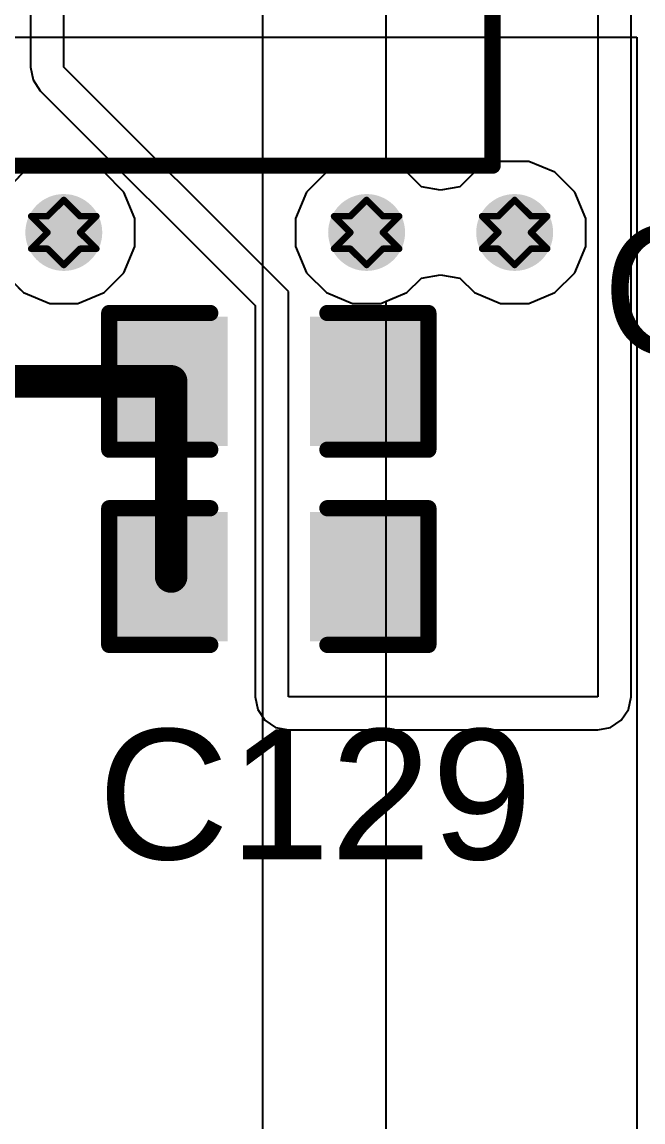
# Model space of a CAD drawing. Header units: inches. Extents: x 24 to 500, y 68 to 269.
# Drawn here: x 370.62 to 375.46, y 108.63 to 117.21 of the extents above; entities that cross this region are included whole.
import ezdxf

# ---------------------------------------------------------------- set-up
doc = ezdxf.new("R2010")
doc.units = ezdxf.units.IN
for name, color, linetype in [('Bottom Layer', 5, 'Continuous'), ('Drill Drawing', 1, 'Continuous'), ('Layer 1', 16, 'Continuous'), ('Layer 2', 76, 'Continuous'), ('Top Layer', 1, 'Continuous'), ('Top Overlay', 2, 'Continuous'), ('Top Paste', 8, 'Continuous'), ('Top Solder', 216, 'Continuous'), ('Via Holes', 16, 'Continuous')]:
    doc.layers.add(name, color=color, linetype=linetype)
doc.styles.add('Arial', font='', dxfattribs={"height": 0.2})
doc.styles.get('Arial').set_extended_font_data('Arial')

# ---------------------------------------------------------------- blocks, each defined once
blk = doc.blocks.new('YPRH0704_4R7M_175')
at = {"layer": 'Top Layer'}
for points in [[(-4, 1.1), (-2.4, 1.1), (-2.4, -1.1), (-4, -1.1)], [(2.4, 1.1), (4, 1.1), (4, -1.1), (2.4, -1.1)]]:
    blk.add_hatch(color=1, dxfattribs=at).paths.add_polyline_path(points)
at = {"layer": 'Top Paste'}
for points in [[(-4, 1.1), (-2.4, 1.1), (-2.4, -1.1), (-4, -1.1)], [(2.4, 1.1), (4, 1.1), (4, -1.1), (2.4, -1.1)]]:
    blk.add_hatch(color=8, dxfattribs=at).paths.add_polyline_path(points)
at = {"layer": 'Top Solder'}
for points in [[(-4.1016, 1.2016), (-2.2984, 1.2016), (-2.2984, -1.2016), (-4.1016, -1.2016)], [(2.2984, 1.2016), (4.1016, 1.2016), (4.1016, -1.2016), (2.2984, -1.2016)]]:
    blk.add_hatch(color=216, dxfattribs=at).paths.add_polyline_path(points)
at = {"layer": 'Top Overlay'}
for points in [[(-3.65, 1.778, 0.127, 0.127, 0), (-3.65, 3.65, 0.127, 0.127, 0)], [(-3.65, 3.65, 0.127, 0.127, 0), (3.65, 3.65, 0.127, 0.127, 0)], [(3.65, 1.778, 0.127, 0.127, 0), (3.65, 3.65, 0.127, 0.127, 0)], [(-3.65, -3.65, 0.127, 0.127, 0), (-3.65, -1.778, 0.127, 0.127, 0)], [(3.65, -3.65, 0.127, 0.127, 0), (3.65, -1.778, 0.127, 0.127, 0)], [(-3.65, -3.65, 0.127, 0.127, 0), (3.65, -3.65, 0.127, 0.127, 0)]]:
    blk.add_lwpolyline(points, format="xyseb", dxfattribs=at)
for points in [[(-3.6817, 3.65, 0.0635, 0.0635, 1), (-3.6182, 3.65, 0.0635, 0.0635, 1)], [(-3.6817, 3.65, 0.0635, 0.0635, 1), (-3.6182, 3.65, 0.0635, 0.0635, 1)], [(3.6183, 3.65, 0.0635, 0.0635, 1), (3.6818, 3.65, 0.0635, 0.0635, 1)], [(3.6183, 3.65, 0.0635, 0.0635, 1), (3.6818, 3.65, 0.0635, 0.0635, 1)], [(-3.6817, 1.778, 0.0635, 0.0635, 1), (-3.6182, 1.778, 0.0635, 0.0635, 1)], [(3.6183, 1.778, 0.0635, 0.0635, 1), (3.6818, 1.778, 0.0635, 0.0635, 1)], [(-3.6817, -1.778, 0.0635, 0.0635, 1), (-3.6182, -1.778, 0.0635, 0.0635, 1)], [(3.6183, -1.778, 0.0635, 0.0635, 1), (3.6818, -1.778, 0.0635, 0.0635, 1)], [(-3.6817, -3.65, 0.0635, 0.0635, 1), (-3.6182, -3.65, 0.0635, 0.0635, 1)], [(-3.6817, -3.65, 0.0635, 0.0635, 1), (-3.6182, -3.65, 0.0635, 0.0635, 1)], [(3.6183, -3.65, 0.0635, 0.0635, 1), (3.6818, -3.65, 0.0635, 0.0635, 1)], [(3.6183, -3.65, 0.0635, 0.0635, 1), (3.6818, -3.65, 0.0635, 0.0635, 1)]]:
    blk.add_lwpolyline(points, format="xyseb", close=True, dxfattribs=at)
blk = doc.blocks.new('C___0603_210')
at = {"layer": 'Top Layer'}
for points in [[(-0.381, 0.4445), (-0.381, -0.4445), (-1.143, -0.4445), (-1.143, 0.4445)], [(1.143, 0.4445), (1.143, -0.4445), (0.381, -0.4445), (0.381, 0.4445)]]:
    blk.add_hatch(color=1, dxfattribs=at).paths.add_polyline_path(points)
at = {"layer": 'Top Paste'}
for points in [[(-0.381, 0.4445), (-0.381, -0.4445), (-1.143, -0.4445), (-1.143, 0.4445)], [(1.143, 0.4445), (1.143, -0.4445), (0.381, -0.4445), (0.381, 0.4445)]]:
    blk.add_hatch(color=8, dxfattribs=at).paths.add_polyline_path(points)
at = {"layer": 'Top Solder'}
for points in [[(-0.321, 0.5045), (-0.321, -0.5045), (-1.203, -0.5045), (-1.203, 0.5045)], [(1.203, 0.5045), (1.203, -0.5045), (0.321, -0.5045), (0.321, 0.5045)]]:
    blk.add_hatch(color=216, dxfattribs=at).paths.add_polyline_path(points)
at = {"layer": 'Top Overlay'}
for points in [[(-1.2446, -0.5334, 0.127, 0.127, 0), (-1.2446, 0.5334, 0.127, 0.127, 0)], [(-1.2446, 0.5334, 0.127, 0.127, 0), (-0.4572, 0.5334, 0.127, 0.127, 0)], [(0.4572, 0.5334, 0.127, 0.127, 0), (1.2446, 0.5334, 0.127, 0.127, 0)], [(1.2446, -0.5334, 0.127, 0.127, 0), (1.2446, 0.5334, 0.127, 0.127, 0)], [(-1.2446, -0.5334, 0.127, 0.127, 0), (-0.4572, -0.5334, 0.127, 0.127, 0)], [(0.4572, -0.5334, 0.127, 0.127, 0), (1.2446, -0.5334, 0.127, 0.127, 0)]]:
    blk.add_lwpolyline(points, format="xyseb", dxfattribs=at)
for points in [[(-1.2764, 0.5334, 0.0635, 0.0635, 1), (-1.2129, 0.5334, 0.0635, 0.0635, 1)], [(-1.2764, 0.5334, 0.0635, 0.0635, 1), (-1.2129, 0.5334, 0.0635, 0.0635, 1)], [(-0.489, 0.5334, 0.0635, 0.0635, 1), (-0.4255, 0.5334, 0.0635, 0.0635, 1)], [(0.4254, 0.5334, 0.0635, 0.0635, 1), (0.4889, 0.5334, 0.0635, 0.0635, 1)], [(1.2128, 0.5334, 0.0635, 0.0635, 1), (1.2763, 0.5334, 0.0635, 0.0635, 1)], [(1.2128, 0.5334, 0.0635, 0.0635, 1), (1.2763, 0.5334, 0.0635, 0.0635, 1)], [(-1.2764, -0.5334, 0.0635, 0.0635, 1), (-1.2129, -0.5334, 0.0635, 0.0635, 1)], [(-1.2764, -0.5334, 0.0635, 0.0635, 1), (-1.2129, -0.5334, 0.0635, 0.0635, 1)], [(-0.489, -0.5334, 0.0635, 0.0635, 1), (-0.4255, -0.5334, 0.0635, 0.0635, 1)], [(0.4254, -0.5334, 0.0635, 0.0635, 1), (0.4889, -0.5334, 0.0635, 0.0635, 1)], [(1.2128, -0.5334, 0.0635, 0.0635, 1), (1.2763, -0.5334, 0.0635, 0.0635, 1)], [(1.2128, -0.5334, 0.0635, 0.0635, 1), (1.2763, -0.5334, 0.0635, 0.0635, 1)]]:
    blk.add_lwpolyline(points, format="xyseb", close=True, dxfattribs=at)
blk = doc.blocks.new('C___0603_211')
at = {"layer": 'Top Layer'}
for points in [[(-0.381, 0.4445), (-0.381, -0.4445), (-1.143, -0.4445), (-1.143, 0.4445)], [(1.143, 0.4445), (1.143, -0.4445), (0.381, -0.4445), (0.381, 0.4445)]]:
    blk.add_hatch(color=1, dxfattribs=at).paths.add_polyline_path(points)
at = {"layer": 'Top Paste'}
for points in [[(-0.381, 0.4445), (-0.381, -0.4445), (-1.143, -0.4445), (-1.143, 0.4445)], [(1.143, 0.4445), (1.143, -0.4445), (0.381, -0.4445), (0.381, 0.4445)]]:
    blk.add_hatch(color=8, dxfattribs=at).paths.add_polyline_path(points)
at = {"layer": 'Top Solder'}
for points in [[(-0.321, 0.5045), (-0.321, -0.5045), (-1.203, -0.5045), (-1.203, 0.5045)], [(1.203, 0.5045), (1.203, -0.5045), (0.321, -0.5045), (0.321, 0.5045)]]:
    blk.add_hatch(color=216, dxfattribs=at).paths.add_polyline_path(points)
at = {"layer": 'Top Overlay'}
for points in [[(-1.2446, -0.5334, 0.127, 0.127, 0), (-1.2446, 0.5334, 0.127, 0.127, 0)], [(-1.2446, 0.5334, 0.127, 0.127, 0), (-0.4572, 0.5334, 0.127, 0.127, 0)], [(0.4572, 0.5334, 0.127, 0.127, 0), (1.2446, 0.5334, 0.127, 0.127, 0)], [(1.2446, -0.5334, 0.127, 0.127, 0), (1.2446, 0.5334, 0.127, 0.127, 0)], [(-1.2446, -0.5334, 0.127, 0.127, 0), (-0.4572, -0.5334, 0.127, 0.127, 0)], [(0.4572, -0.5334, 0.127, 0.127, 0), (1.2446, -0.5334, 0.127, 0.127, 0)]]:
    blk.add_lwpolyline(points, format="xyseb", dxfattribs=at)
for points in [[(-1.2764, 0.5334, 0.0635, 0.0635, 1), (-1.2129, 0.5334, 0.0635, 0.0635, 1)], [(-1.2764, 0.5334, 0.0635, 0.0635, 1), (-1.2129, 0.5334, 0.0635, 0.0635, 1)], [(-0.489, 0.5334, 0.0635, 0.0635, 1), (-0.4255, 0.5334, 0.0635, 0.0635, 1)], [(0.4254, 0.5334, 0.0635, 0.0635, 1), (0.4889, 0.5334, 0.0635, 0.0635, 1)], [(1.2128, 0.5334, 0.0635, 0.0635, 1), (1.2763, 0.5334, 0.0635, 0.0635, 1)], [(1.2128, 0.5334, 0.0635, 0.0635, 1), (1.2763, 0.5334, 0.0635, 0.0635, 1)], [(-1.2764, -0.5334, 0.0635, 0.0635, 1), (-1.2129, -0.5334, 0.0635, 0.0635, 1)], [(-1.2764, -0.5334, 0.0635, 0.0635, 1), (-1.2129, -0.5334, 0.0635, 0.0635, 1)], [(-0.489, -0.5334, 0.0635, 0.0635, 1), (-0.4255, -0.5334, 0.0635, 0.0635, 1)], [(0.4254, -0.5334, 0.0635, 0.0635, 1), (0.4889, -0.5334, 0.0635, 0.0635, 1)], [(1.2128, -0.5334, 0.0635, 0.0635, 1), (1.2763, -0.5334, 0.0635, 0.0635, 1)], [(1.2128, -0.5334, 0.0635, 0.0635, 1), (1.2763, -0.5334, 0.0635, 0.0635, 1)]]:
    blk.add_lwpolyline(points, format="xyseb", close=True, dxfattribs=at)

msp = doc.modelspace()

# ---------------------------------------------------------------- hatches: boundary and pattern name
at = {"layer": 'Bottom Layer'}
h = msp.add_hatch(color=5, dxfattribs=at)
edge = h.paths.add_edge_path()
edge.add_arc((370.9416, 115.57), 0.3, 0, 360)
h = msp.add_hatch(color=5, dxfattribs=at)
edge = h.paths.add_edge_path()
edge.add_arc((373.3038, 115.57), 0.3, 0, 360)
h = msp.add_hatch(color=5, dxfattribs=at)
edge = h.paths.add_edge_path()
edge.add_arc((374.4586, 115.57), 0.3, 0, 360)
at = {"layer": 'Layer 1'}
h = msp.add_hatch(color=16, dxfattribs=at)
edge = h.paths.add_edge_path()
edge.add_arc((370.9416, 115.57), 0.3, 0, 360)
h = msp.add_hatch(color=16, dxfattribs=at)
edge = h.paths.add_edge_path()
edge.add_arc((373.3038, 115.57), 0.3, 0, 360)
h = msp.add_hatch(color=16, dxfattribs=at)
edge = h.paths.add_edge_path()
edge.add_arc((374.4586, 115.57), 0.3, 0, 360)
at = {"layer": 'Layer 2'}
h = msp.add_hatch(color=76, dxfattribs=at)
edge = h.paths.add_edge_path()
edge.add_arc((370.9416, 115.57), 0.3, 0, 360)
h = msp.add_hatch(color=76, dxfattribs=at)
edge = h.paths.add_edge_path()
edge.add_arc((373.3038, 115.57), 0.3, 0, 360)
h = msp.add_hatch(color=76, dxfattribs=at)
edge = h.paths.add_edge_path()
edge.add_arc((374.4586, 115.57), 0.3, 0, 360)
at = {"layer": 'Top Layer'}
h = msp.add_hatch(color=1, dxfattribs=at)
edge = h.paths.add_edge_path()
edge.add_arc((370.9416, 115.57), 0.3, 0, 360)
h = msp.add_hatch(color=1, dxfattribs=at)
edge = h.paths.add_edge_path()
edge.add_arc((373.3038, 115.57), 0.3, 0, 360)
h = msp.add_hatch(color=1, dxfattribs=at)
edge = h.paths.add_edge_path()
edge.add_arc((374.4586, 115.57), 0.3, 0, 360)
at = {"layer": 'Via Holes'}
h = msp.add_hatch(color=7, dxfattribs=at)
edge = h.paths.add_edge_path()
edge.add_arc((370.9416, 115.57), 0.15, 0, 360)
h = msp.add_hatch(color=7, dxfattribs=at)
edge = h.paths.add_edge_path()
edge.add_arc((373.3038, 115.57), 0.15, 0, 360)
h = msp.add_hatch(color=7, dxfattribs=at)
edge = h.paths.add_edge_path()
edge.add_arc((374.4586, 115.57), 0.15, 0, 360)

# ---------------------------------------------------------------- linework, layer by layer
at = {"layer": 'Bottom Layer'}
for p, q in [((346.837, 117.094), (375.412, 117.094)), ((375.412, 117.094), (375.412, 107.1071)), ((370.8314, 116.124), (370.6278, 116.0397)), ((371.0518, 116.124), (370.8314, 116.124)), ((371.2554, 116.0397), (371.0518, 116.124)), ((370.6278, 116.0397), (370.5535, 115.9654)), ((371.4112, 115.8838), (371.2554, 116.0397)), ((371.4956, 115.6802), (371.4112, 115.8838)), ((371.4956, 115.4598), (371.4956, 115.6802)), ((371.4112, 115.2562), (371.4956, 115.4598)), ((371.2554, 115.1004), (371.4112, 115.2562)), ((370.5535, 115.1746), (370.6278, 115.1004)), ((370.6278, 115.1004), (370.8314, 115.016)), ((371.0518, 115.016), (371.2554, 115.1004)), ((370.8314, 115.016), (371.0518, 115.016))]:
    msp.add_line(p, q, dxfattribs=at)
at = {"layer": 'Drill Drawing'}
for points in [[(370.8146, 115.697, 0.0508, 0.0508, 0), (370.9416, 115.824, 0.0508, 0.0508, 0)], [(370.9416, 115.824, 0.0508, 0.0508, 0), (371.0686, 115.697, 0.0508, 0.0508, 0)], [(373.1768, 115.697, 0.0508, 0.0508, 0), (373.3038, 115.824, 0.0508, 0.0508, 0)], [(373.3038, 115.824, 0.0508, 0.0508, 0), (373.4308, 115.697, 0.0508, 0.0508, 0)], [(374.3316, 115.697, 0.0508, 0.0508, 0), (374.4586, 115.824, 0.0508, 0.0508, 0)], [(374.4586, 115.824, 0.0508, 0.0508, 0), (374.5856, 115.697, 0.0508, 0.0508, 0)], [(370.6876, 115.697, 0.0508, 0.0508, 0), (370.8146, 115.57, 0.0508, 0.0508, 0)], [(370.6876, 115.697, 0.0508, 0.0508, 0), (370.8146, 115.697, 0.0508, 0.0508, 0)], [(371.0686, 115.697, 0.0508, 0.0508, 0), (371.1956, 115.697, 0.0508, 0.0508, 0)], [(371.0686, 115.57, 0.0508, 0.0508, 0), (371.1956, 115.697, 0.0508, 0.0508, 0)], [(373.0498, 115.697, 0.0508, 0.0508, 0), (373.1768, 115.57, 0.0508, 0.0508, 0)], [(373.0498, 115.697, 0.0508, 0.0508, 0), (373.1768, 115.697, 0.0508, 0.0508, 0)], [(373.4308, 115.697, 0.0508, 0.0508, 0), (373.5578, 115.697, 0.0508, 0.0508, 0)], [(373.4308, 115.57, 0.0508, 0.0508, 0), (373.5578, 115.697, 0.0508, 0.0508, 0)], [(374.2046, 115.697, 0.0508, 0.0508, 0), (374.3316, 115.57, 0.0508, 0.0508, 0)], [(374.2046, 115.697, 0.0508, 0.0508, 0), (374.3316, 115.697, 0.0508, 0.0508, 0)], [(374.5856, 115.697, 0.0508, 0.0508, 0), (374.7126, 115.697, 0.0508, 0.0508, 0)], [(374.5856, 115.57, 0.0508, 0.0508, 0), (374.7126, 115.697, 0.0508, 0.0508, 0)], [(370.6876, 115.443, 0.0508, 0.0508, 0), (370.8146, 115.57, 0.0508, 0.0508, 0)], [(371.0686, 115.57, 0.0508, 0.0508, 0), (371.1956, 115.443, 0.0508, 0.0508, 0)], [(373.0498, 115.443, 0.0508, 0.0508, 0), (373.1768, 115.57, 0.0508, 0.0508, 0)], [(373.4308, 115.57, 0.0508, 0.0508, 0), (373.5578, 115.443, 0.0508, 0.0508, 0)], [(374.2046, 115.443, 0.0508, 0.0508, 0), (374.3316, 115.57, 0.0508, 0.0508, 0)], [(374.5856, 115.57, 0.0508, 0.0508, 0), (374.7126, 115.443, 0.0508, 0.0508, 0)], [(370.6876, 115.443, 0.0508, 0.0508, 0), (370.8146, 115.443, 0.0508, 0.0508, 0)], [(370.8146, 115.443, 0.0508, 0.0508, 0), (370.9416, 115.316, 0.0508, 0.0508, 0)], [(370.9416, 115.316, 0.0508, 0.0508, 0), (371.0686, 115.443, 0.0508, 0.0508, 0)], [(371.0686, 115.443, 0.0508, 0.0508, 0), (371.1956, 115.443, 0.0508, 0.0508, 0)], [(373.0498, 115.443, 0.0508, 0.0508, 0), (373.1768, 115.443, 0.0508, 0.0508, 0)], [(373.1768, 115.443, 0.0508, 0.0508, 0), (373.3038, 115.316, 0.0508, 0.0508, 0)], [(373.3038, 115.316, 0.0508, 0.0508, 0), (373.4308, 115.443, 0.0508, 0.0508, 0)], [(373.4308, 115.443, 0.0508, 0.0508, 0), (373.5578, 115.443, 0.0508, 0.0508, 0)], [(374.2046, 115.443, 0.0508, 0.0508, 0), (374.3316, 115.443, 0.0508, 0.0508, 0)], [(374.3316, 115.443, 0.0508, 0.0508, 0), (374.4586, 115.316, 0.0508, 0.0508, 0)], [(374.4586, 115.316, 0.0508, 0.0508, 0), (374.5856, 115.443, 0.0508, 0.0508, 0)], [(374.5856, 115.443, 0.0508, 0.0508, 0), (374.7126, 115.443, 0.0508, 0.0508, 0)]]:
    msp.add_lwpolyline(points, format="xyseb", dxfattribs=at)
for points in [[(370.9289, 115.824, 0.0254, 0.0254, 1), (370.9543, 115.824, 0.0254, 0.0254, 1)], [(370.9289, 115.824, 0.0254, 0.0254, 1), (370.9543, 115.824, 0.0254, 0.0254, 1)], [(373.2911, 115.824, 0.0254, 0.0254, 1), (373.3165, 115.824, 0.0254, 0.0254, 1)], [(373.2911, 115.824, 0.0254, 0.0254, 1), (373.3165, 115.824, 0.0254, 0.0254, 1)], [(374.4459, 115.824, 0.0254, 0.0254, 1), (374.4713, 115.824, 0.0254, 0.0254, 1)], [(374.4459, 115.824, 0.0254, 0.0254, 1), (374.4713, 115.824, 0.0254, 0.0254, 1)], [(370.6749, 115.697, 0.0254, 0.0254, 1), (370.7003, 115.697, 0.0254, 0.0254, 1)], [(370.6749, 115.697, 0.0254, 0.0254, 1), (370.7003, 115.697, 0.0254, 0.0254, 1)], [(370.8019, 115.697, 0.0254, 0.0254, 1), (370.8273, 115.697, 0.0254, 0.0254, 1)], [(370.8019, 115.697, 0.0254, 0.0254, 1), (370.8273, 115.697, 0.0254, 0.0254, 1)], [(371.0559, 115.697, 0.0254, 0.0254, 1), (371.0813, 115.697, 0.0254, 0.0254, 1)], [(371.0559, 115.697, 0.0254, 0.0254, 1), (371.0813, 115.697, 0.0254, 0.0254, 1)], [(371.1829, 115.697, 0.0254, 0.0254, 1), (371.2083, 115.697, 0.0254, 0.0254, 1)], [(371.1829, 115.697, 0.0254, 0.0254, 1), (371.2083, 115.697, 0.0254, 0.0254, 1)], [(373.0371, 115.697, 0.0254, 0.0254, 1), (373.0625, 115.697, 0.0254, 0.0254, 1)], [(373.0371, 115.697, 0.0254, 0.0254, 1), (373.0625, 115.697, 0.0254, 0.0254, 1)], [(373.1641, 115.697, 0.0254, 0.0254, 1), (373.1895, 115.697, 0.0254, 0.0254, 1)], [(373.1641, 115.697, 0.0254, 0.0254, 1), (373.1895, 115.697, 0.0254, 0.0254, 1)], [(373.4181, 115.697, 0.0254, 0.0254, 1), (373.4435, 115.697, 0.0254, 0.0254, 1)], [(373.4181, 115.697, 0.0254, 0.0254, 1), (373.4435, 115.697, 0.0254, 0.0254, 1)], [(373.5451, 115.697, 0.0254, 0.0254, 1), (373.5705, 115.697, 0.0254, 0.0254, 1)], [(373.5451, 115.697, 0.0254, 0.0254, 1), (373.5705, 115.697, 0.0254, 0.0254, 1)], [(374.1919, 115.697, 0.0254, 0.0254, 1), (374.2173, 115.697, 0.0254, 0.0254, 1)], [(374.1919, 115.697, 0.0254, 0.0254, 1), (374.2173, 115.697, 0.0254, 0.0254, 1)], [(374.3189, 115.697, 0.0254, 0.0254, 1), (374.3443, 115.697, 0.0254, 0.0254, 1)], [(374.3189, 115.697, 0.0254, 0.0254, 1), (374.3443, 115.697, 0.0254, 0.0254, 1)], [(374.5729, 115.697, 0.0254, 0.0254, 1), (374.5983, 115.697, 0.0254, 0.0254, 1)], [(374.5729, 115.697, 0.0254, 0.0254, 1), (374.5983, 115.697, 0.0254, 0.0254, 1)], [(374.6999, 115.697, 0.0254, 0.0254, 1), (374.7253, 115.697, 0.0254, 0.0254, 1)], [(374.6999, 115.697, 0.0254, 0.0254, 1), (374.7253, 115.697, 0.0254, 0.0254, 1)], [(370.8019, 115.57, 0.0254, 0.0254, 1), (370.8273, 115.57, 0.0254, 0.0254, 1)], [(370.8019, 115.57, 0.0254, 0.0254, 1), (370.8273, 115.57, 0.0254, 0.0254, 1)], [(371.0559, 115.57, 0.0254, 0.0254, 1), (371.0813, 115.57, 0.0254, 0.0254, 1)], [(371.0559, 115.57, 0.0254, 0.0254, 1), (371.0813, 115.57, 0.0254, 0.0254, 1)], [(373.1641, 115.57, 0.0254, 0.0254, 1), (373.1895, 115.57, 0.0254, 0.0254, 1)], [(373.1641, 115.57, 0.0254, 0.0254, 1), (373.1895, 115.57, 0.0254, 0.0254, 1)], [(373.4181, 115.57, 0.0254, 0.0254, 1), (373.4435, 115.57, 0.0254, 0.0254, 1)], [(373.4181, 115.57, 0.0254, 0.0254, 1), (373.4435, 115.57, 0.0254, 0.0254, 1)], [(374.3189, 115.57, 0.0254, 0.0254, 1), (374.3443, 115.57, 0.0254, 0.0254, 1)], [(374.3189, 115.57, 0.0254, 0.0254, 1), (374.3443, 115.57, 0.0254, 0.0254, 1)], [(374.5729, 115.57, 0.0254, 0.0254, 1), (374.5983, 115.57, 0.0254, 0.0254, 1)], [(374.5729, 115.57, 0.0254, 0.0254, 1), (374.5983, 115.57, 0.0254, 0.0254, 1)], [(370.6749, 115.443, 0.0254, 0.0254, 1), (370.7003, 115.443, 0.0254, 0.0254, 1)], [(370.6749, 115.443, 0.0254, 0.0254, 1), (370.7003, 115.443, 0.0254, 0.0254, 1)], [(370.8019, 115.443, 0.0254, 0.0254, 1), (370.8273, 115.443, 0.0254, 0.0254, 1)], [(370.8019, 115.443, 0.0254, 0.0254, 1), (370.8273, 115.443, 0.0254, 0.0254, 1)], [(371.0559, 115.443, 0.0254, 0.0254, 1), (371.0813, 115.443, 0.0254, 0.0254, 1)], [(371.0559, 115.443, 0.0254, 0.0254, 1), (371.0813, 115.443, 0.0254, 0.0254, 1)], [(371.1829, 115.443, 0.0254, 0.0254, 1), (371.2083, 115.443, 0.0254, 0.0254, 1)], [(371.1829, 115.443, 0.0254, 0.0254, 1), (371.2083, 115.443, 0.0254, 0.0254, 1)], [(373.0371, 115.443, 0.0254, 0.0254, 1), (373.0625, 115.443, 0.0254, 0.0254, 1)], [(373.0371, 115.443, 0.0254, 0.0254, 1), (373.0625, 115.443, 0.0254, 0.0254, 1)], [(373.1641, 115.443, 0.0254, 0.0254, 1), (373.1895, 115.443, 0.0254, 0.0254, 1)], [(373.1641, 115.443, 0.0254, 0.0254, 1), (373.1895, 115.443, 0.0254, 0.0254, 1)], [(373.4181, 115.443, 0.0254, 0.0254, 1), (373.4435, 115.443, 0.0254, 0.0254, 1)], [(373.4181, 115.443, 0.0254, 0.0254, 1), (373.4435, 115.443, 0.0254, 0.0254, 1)], [(373.5451, 115.443, 0.0254, 0.0254, 1), (373.5705, 115.443, 0.0254, 0.0254, 1)], [(373.5451, 115.443, 0.0254, 0.0254, 1), (373.5705, 115.443, 0.0254, 0.0254, 1)], [(374.1919, 115.443, 0.0254, 0.0254, 1), (374.2173, 115.443, 0.0254, 0.0254, 1)], [(374.1919, 115.443, 0.0254, 0.0254, 1), (374.2173, 115.443, 0.0254, 0.0254, 1)], [(374.3189, 115.443, 0.0254, 0.0254, 1), (374.3443, 115.443, 0.0254, 0.0254, 1)], [(374.3189, 115.443, 0.0254, 0.0254, 1), (374.3443, 115.443, 0.0254, 0.0254, 1)], [(374.5729, 115.443, 0.0254, 0.0254, 1), (374.5983, 115.443, 0.0254, 0.0254, 1)], [(374.5729, 115.443, 0.0254, 0.0254, 1), (374.5983, 115.443, 0.0254, 0.0254, 1)], [(374.6999, 115.443, 0.0254, 0.0254, 1), (374.7253, 115.443, 0.0254, 0.0254, 1)], [(374.6999, 115.443, 0.0254, 0.0254, 1), (374.7253, 115.443, 0.0254, 0.0254, 1)], [(370.9289, 115.316, 0.0254, 0.0254, 1), (370.9543, 115.316, 0.0254, 0.0254, 1)], [(370.9289, 115.316, 0.0254, 0.0254, 1), (370.9543, 115.316, 0.0254, 0.0254, 1)], [(373.2911, 115.316, 0.0254, 0.0254, 1), (373.3165, 115.316, 0.0254, 0.0254, 1)], [(373.2911, 115.316, 0.0254, 0.0254, 1), (373.3165, 115.316, 0.0254, 0.0254, 1)], [(374.4459, 115.316, 0.0254, 0.0254, 1), (374.4713, 115.316, 0.0254, 0.0254, 1)], [(374.4459, 115.316, 0.0254, 0.0254, 1), (374.4713, 115.316, 0.0254, 0.0254, 1)]]:
    msp.add_lwpolyline(points, format="xyseb", close=True, dxfattribs=at)
at = {"layer": 'Layer 1'}
for p, q in [((373.1936, 116.124), (372.99, 116.0397)), ((373.414, 116.124), (373.1936, 116.124)), ((373.6176, 116.0397), (373.414, 116.124)), ((374.3484, 116.124), (374.1448, 116.0397)), ((374.5688, 116.124), (374.3484, 116.124)), ((374.7724, 116.0397), (374.5688, 116.124)), ((372.99, 116.0397), (372.8341, 115.8838)), ((373.7314, 115.9259), (373.6176, 116.0397)), ((374.1448, 116.0397), (374.031, 115.9259)), ((374.9282, 115.8838), (374.7724, 116.0397)), ((372.8341, 115.8838), (372.7498, 115.6802)), ((373.8812, 115.9014), (373.7314, 115.9259)), ((374.031, 115.9259), (373.8812, 115.9014)), ((375.0126, 115.6802), (374.9282, 115.8838)), ((372.7498, 115.6802), (372.7498, 115.4598)), ((375.0126, 115.4598), (375.0126, 115.6802)), ((372.7498, 115.4598), (372.8341, 115.2562)), ((374.9282, 115.2562), (375.0126, 115.4598)), ((372.8341, 115.2562), (372.99, 115.1004)), ((374.7724, 115.1004), (374.9282, 115.2562)), ((373.6176, 115.1004), (373.7314, 115.2142)), ((373.7314, 115.2142), (373.8812, 115.2386)), ((373.8812, 115.2386), (374.031, 115.2142)), ((374.031, 115.2142), (374.1448, 115.1004)), ((372.99, 115.1004), (373.1936, 115.016)), ((373.414, 115.016), (373.6176, 115.1004)), ((374.1448, 115.1004), (374.3484, 115.016)), ((374.5688, 115.016), (374.7724, 115.1004)), ((373.1936, 115.016), (373.414, 115.016)), ((374.3484, 115.016), (374.5688, 115.016))]:
    msp.add_line(p, q, dxfattribs=at)
at = {"layer": 'Layer 2'}
for p, q in [((372.491, 141.3353), (372.491, 101.5698)), ((373.4562, 116.1065), (373.4562, 141.3353)), ((370.8314, 116.124), (370.6278, 116.0397)), ((371.0518, 116.124), (370.8314, 116.124)), ((371.2554, 116.0397), (371.0518, 116.124)), ((374.3484, 116.124), (374.1448, 116.0397)), ((374.5688, 116.124), (374.3484, 116.124)), ((374.7724, 116.0397), (374.5688, 116.124)), ((370.6278, 116.0397), (370.5868, 115.9987)), ((371.4112, 115.8838), (371.2554, 116.0397)), ((373.6176, 116.0397), (373.4562, 116.1065)), ((373.7314, 115.9259), (373.6176, 116.0397)), ((374.1448, 116.0397), (374.031, 115.9259)), ((374.9282, 115.8838), (374.7724, 116.0397)), ((371.4956, 115.6802), (371.4112, 115.8838)), ((373.8812, 115.9014), (373.7314, 115.9259)), ((374.031, 115.9259), (373.8812, 115.9014)), ((375.0126, 115.6802), (374.9282, 115.8838)), ((371.4956, 115.4598), (371.4956, 115.6802)), ((375.0126, 115.4598), (375.0126, 115.6802)), ((371.4112, 115.2562), (371.4956, 115.4598)), ((374.9282, 115.2562), (375.0126, 115.4598)), ((371.2554, 115.1004), (371.4112, 115.2562)), ((374.7724, 115.1004), (374.9282, 115.2562)), ((373.6176, 115.1004), (373.7314, 115.2142)), ((373.7314, 115.2142), (373.8812, 115.2386)), ((373.8812, 115.2386), (374.031, 115.2142)), ((374.031, 115.2142), (374.1448, 115.1004)), ((370.5868, 115.1413), (370.6278, 115.1004)), ((370.6278, 115.1004), (370.8314, 115.016)), ((371.0518, 115.016), (371.2554, 115.1004)), ((373.4562, 115.0335), (373.6176, 115.1004)), ((374.1448, 115.1004), (374.3484, 115.016)), ((374.5688, 115.016), (374.7724, 115.1004)), ((370.8314, 115.016), (371.0518, 115.016)), ((373.4562, 81.4324), (373.4562, 115.0335)), ((374.3484, 115.016), (374.5688, 115.016))]:
    msp.add_line(p, q, dxfattribs=at)
at = {"layer": 'Top Layer'}
for p, q in [((370.6826, 123.1138), (370.6826, 116.8598)), ((370.9416, 116.8598), (370.9416, 123.1138)), ((375.1072, 123.1138), (375.1072, 111.9458)), ((375.3662, 111.9458), (375.3662, 123.1138)), ((370.6826, 116.8598), (370.7023, 116.7607)), ((372.6934, 115.108), (370.9416, 116.8598)), ((370.7023, 116.7607), (370.7585, 116.6767)), ((370.7585, 116.6767), (372.4344, 115.0007)), ((372.6934, 111.9458), (372.6934, 115.108)), ((372.4344, 115.0007), (372.4344, 111.9458)), ((372.4344, 111.9458), (372.4541, 111.8467)), ((375.1072, 111.9458), (372.6934, 111.9458)), ((375.3465, 111.8467), (375.3662, 111.9458)), ((372.4541, 111.8467), (372.5103, 111.7627)), ((375.2903, 111.7627), (375.3465, 111.8467)), ((372.5103, 111.7627), (372.5943, 111.7065)), ((375.2063, 111.7065), (375.2903, 111.7627)), ((372.5943, 111.7065), (372.6934, 111.6868)), ((372.6934, 111.6868), (375.1072, 111.6868)), ((375.1072, 111.6868), (375.2063, 111.7065))]:
    msp.add_line(p, q, dxfattribs=at)
for points in [[(369.9002, 114.4078, 0.254, 0.254, 0), (371.779, 114.4078, 0.254, 0.254, 0)], [(371.779, 112.8838, 0.254, 0.254, 0), (371.779, 114.4078, 0.254, 0.254, 0)]]:
    msp.add_lwpolyline(points, format="xyseb", dxfattribs=at)
for points in [[(371.7155, 114.4078, 0.127, 0.127, 1), (371.8425, 114.4078, 0.127, 0.127, 1)], [(371.7155, 114.4078, 0.127, 0.127, 1), (371.8425, 114.4078, 0.127, 0.127, 1)], [(371.7155, 112.8838, 0.127, 0.127, 1), (371.8425, 112.8838, 0.127, 0.127, 1)]]:
    msp.add_lwpolyline(points, format="xyseb", close=True, dxfattribs=at)

# ---------------------------------------------------------------- block references
for name, p in [('YPRH0704_4R7M_175', (370.6364, 119.7418)), ('C___0603_211', (372.541, 114.4078)), ('C___0603_210', (372.541, 112.8838))]:
    msp.add_blockref(name, p)

# ---------------------------------------------------------------- texts
at = {"layer": 'Top Overlay', "style": 'Arial'}
for s, p in [('C128', (375.1409, 114.6133)), ('C129', (371.2059, 110.6763))]:
    msp.add_text(s, height=1.016, dxfattribs=at).set_placement(p)

doc.saveas('drawing.dxf')
